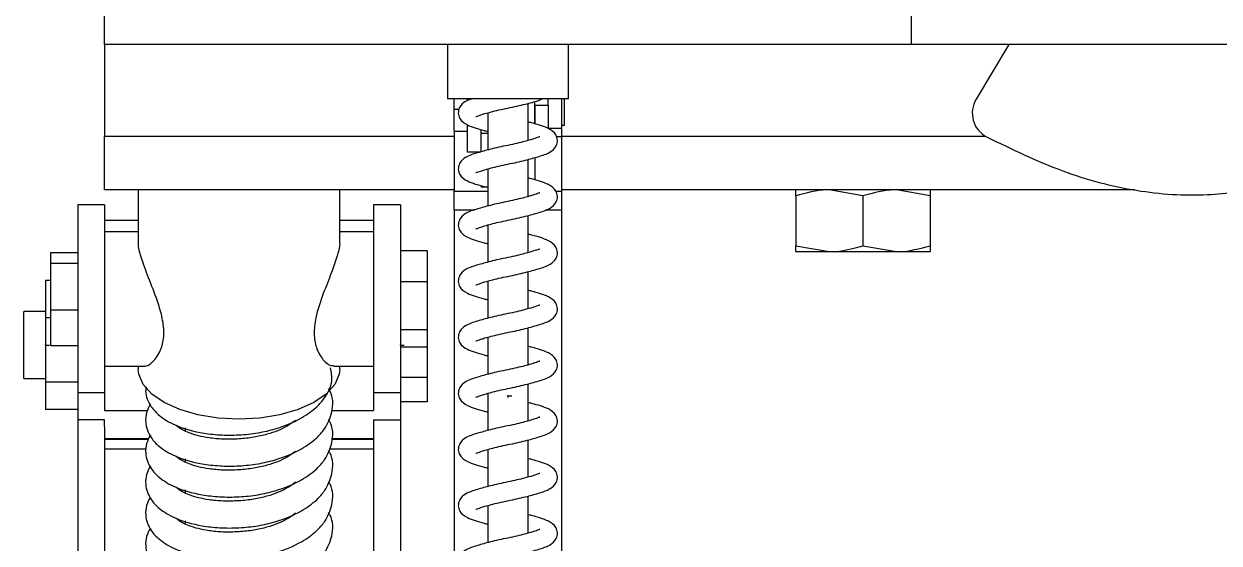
# Model space of a CAD drawing. Header units: millimetres. Extents: x 0 to 297, y 0 to 210.
# Drawn here: x 193.72 to 215.95, y 157.1 to 166.76 of the extents above; entities that cross this region are included whole.
import ezdxf

# ---------------------------------------------------------------- set-up
doc = ezdxf.new("R2010")
doc.units = ezdxf.units.MM
doc.header["$PDSIZE"] = -1

msp = doc.modelspace()

# ---------------------------------------------------------------- linework, layer by layer
at = {"color": 7, "linetype": 'Continuous', "lineweight": 25}
for p, q in [((195.22, 166.369), (195.22, 167.369)), ((210.22, 167.369), (210.22, 166.369)), ((210.22, 166.369), (195.22, 166.369)), ((195.22, 166.369), (195.22, 164.668)), ((201.595, 166.369), (201.595, 165.369)), ((203.845, 165.369), (203.845, 166.369)), ((220.22, 166.369), (210.22, 166.369)), ((212.039, 166.369), (211.429, 165.354)), ((201.595, 165.369), (202.72, 165.369)), ((201.72, 165.172), (201.72, 165.369)), ((201.97, 165.328), (201.97, 165.369)), ((202.72, 165.369), (203.845, 165.369)), ((203.47, 165.244), (203.47, 165.369)), ((203.72, 165.369), (203.72, 164.81)), ((203.77, 165.337), (203.77, 165.369)), ((201.72, 165.172), (201.815, 165.172)), ((201.72, 164.758), (201.72, 165.172)), ((203.095, 164.586), (203.095, 165.277)), ((203.22, 165.244), (203.22, 165.311)), ((203.22, 165.244), (203.47, 165.244)), ((203.22, 164.894), (203.22, 165.244)), ((203.22, 165.244), (203.22, 164.893)), ((203.47, 165.244), (203.47, 164.803)), ((203.77, 164.869), (203.77, 165.337)), ((202.345, 165.101), (202.345, 164.409)), ((201.72, 164.758), (201.97, 164.758)), ((201.72, 164.758), (201.72, 163.643)), ((201.97, 164.369), (201.97, 164.87)), ((202.22, 164.784), (202.22, 164.715)), ((202.22, 164.78), (202.22, 164.715)), ((202.22, 164.715), (202.22, 164.375)), ((202.345, 164.715), (202.22, 164.715)), ((203.72, 164.81), (203.47, 164.81)), ((203.72, 164.869), (203.77, 164.869)), ((203.72, 164.81), (203.72, 164.657)), ((195.22, 163.668), (195.22, 164.668)), ((195.22, 164.668), (201.72, 164.668)), ((203.72, 164.657), (203.622, 164.657)), ((203.72, 164.668), (211.6, 164.668)), ((203.72, 164.657), (203.72, 163.643)), ((202.22, 164.369), (201.97, 164.369)), ((203.22, 164.268), (203.22, 163.854)), ((202.345, 164.057), (202.345, 163.366)), ((203.095, 163.542), (203.095, 164.233)), ((201.72, 163.668), (195.22, 163.668)), ((195.845, 163.668), (195.845, 162.708)), ((199.595, 162.708), (199.595, 163.668)), ((201.72, 163.643), (202.345, 163.643)), ((201.72, 163.293), (201.72, 163.643)), ((202.345, 163.719), (202.22, 163.719)), ((203.613, 163.643), (203.72, 163.643)), ((214.38, 163.668), (203.72, 163.668)), ((203.72, 163.643), (203.72, 163.293)), ((209.323, 163.556), (208.698, 163.668)), ((210.573, 163.556), (209.948, 163.668)), ((195.22, 163.387), (194.72, 163.387)), ((194.72, 163.387), (194.72, 159.89)), ((195.22, 163.387), (195.22, 159.89)), ((200.72, 163.387), (200.22, 163.387)), ((200.22, 163.387), (200.22, 159.89)), ((200.72, 163.387), (200.72, 159.89)), ((208.073, 163.556), (208.073, 162.629)), ((209.323, 163.556), (209.323, 162.629)), ((210.573, 163.556), (210.573, 162.629)), ((202.103, 163.293), (201.72, 163.293)), ((201.72, 163.293), (201.72, 155.692)), ((203.095, 162.498), (203.095, 163.19)), ((203.72, 163.293), (203.414, 163.293)), ((203.72, 163.293), (203.72, 155.975)), ((195.22, 163.101), (195.845, 163.101)), ((199.595, 163.101), (200.22, 163.101)), ((202.345, 163.013), (202.345, 162.322)), ((195.845, 162.887), (195.22, 162.887)), ((200.22, 162.887), (199.595, 162.887)), ((194.22, 162.503), (194.72, 162.503)), ((194.22, 162.303), (194.22, 162.503)), ((201.22, 162.532), (200.72, 162.532)), ((201.22, 162.532), (201.22, 161.957)), ((208.073, 162.629), (208.698, 162.518)), ((208.073, 162.518), (208.698, 162.518)), ((208.698, 162.518), (209.948, 162.518)), ((209.323, 162.629), (209.948, 162.518)), ((209.948, 162.518), (210.573, 162.518)), ((194.22, 161.437), (194.22, 162.303)), ((194.22, 162.303), (194.72, 162.303)), ((203.095, 161.455), (203.095, 162.146)), ((194.22, 161.981), (194.12, 161.981)), ((194.12, 161.981), (194.12, 161.288)), ((201.22, 161.957), (200.72, 161.957)), ((201.22, 161.957), (201.22, 161.062)), ((202.345, 161.97), (202.345, 161.278)), ((194.12, 161.406), (193.72, 161.406)), ((193.72, 160.156), (193.72, 161.406)), ((194.22, 161.437), (194.72, 161.437)), ((194.22, 160.77), (194.22, 161.437)), ((194.22, 161.288), (194.12, 161.288)), ((194.12, 161.288), (194.12, 160.088)), ((201.22, 161.062), (200.72, 161.062)), ((201.22, 161.062), (201.22, 160.741)), ((202.345, 160.926), (202.345, 160.235)), ((203.095, 160.411), (203.095, 161.102)), ((194.22, 160.77), (194.72, 160.77)), ((201.22, 160.741), (200.72, 160.741)), ((201.22, 160.741), (201.22, 160.177)), ((195.22, 160.387), (195.955, 160.387)), ((195.845, 160.387), (195.845, 160.338)), ((199.478, 160.387), (200.22, 160.387)), ((199.595, 160.338), (199.595, 160.387)), ((193.72, 160.156), (194.12, 160.156)), ((194.72, 160.088), (194.12, 160.088)), ((194.12, 160.088), (194.12, 159.581)), ((201.22, 160.177), (200.72, 160.177)), ((201.22, 160.177), (201.22, 159.725)), ((203.095, 159.367), (203.095, 160.059)), ((195.22, 159.89), (194.72, 159.89)), ((194.72, 159.89), (194.72, 159.388)), ((195.22, 159.89), (195.22, 159.564)), ((200.72, 159.89), (200.22, 159.89)), ((200.22, 159.89), (200.22, 159.564)), ((200.72, 159.89), (200.72, 159.388)), ((202.345, 159.882), (202.345, 159.191)), ((201.22, 159.725), (200.72, 159.725)), ((194.72, 159.581), (194.12, 159.581)), ((195.22, 159.388), (194.72, 159.388)), ((194.72, 159.388), (194.72, 153.288)), ((195.22, 159.564), (196.019, 159.564)), ((195.22, 159.267), (195.22, 159.388)), ((199.442, 159.564), (200.22, 159.564)), ((200.22, 159.388), (200.72, 159.388)), ((200.22, 159.388), (200.22, 159.267)), ((200.72, 159.388), (200.72, 153.288)), ((195.22, 159.267), (195.22, 153.984)), ((196.72, 159.239), (196.72, 159.184)), ((200.22, 159.267), (200.22, 153.984)), ((196.04, 159.034), (195.22, 159.034)), ((195.22, 159.031), (196.039, 159.031)), ((200.22, 159.034), (199.438, 159.034)), ((199.438, 159.031), (200.22, 159.031)), ((203.095, 158.324), (203.095, 159.015)), ((195.22, 158.851), (195.992, 158.851)), ((199.397, 158.851), (200.22, 158.851)), ((202.345, 158.839), (202.345, 158.147)), ((196.72, 158.663), (196.72, 158.608)), ((196.72, 158.087), (196.72, 158.032)), ((203.095, 157.28), (203.095, 157.971)), ((202.345, 157.795), (202.345, 157.104)), ((196.72, 157.511), (196.72, 157.456))]:
    msp.add_line(p, q, dxfattribs=at)
at = {"color": 7, "linetype": 'Continuous'}
for p, q in [((194.12, 160.781), (194.12, 160.765)), ((194.12, 160.781), (194.194, 160.781)), ((200.72, 160.781), (200.72, 160.765)), ((200.72, 160.781), (200.794, 160.781)), ((202.72, 159.833), (202.72, 159.804)), ((202.72, 159.833), (202.794, 159.833))]:
    msp.add_line(p, q, dxfattribs=at)
at = {"color": 7, "linetype": 'Continuous', "lineweight": 25, "flags": 128}
msp.add_lwpolyline([(199.595, 160.338), (199.584, 160.24), (199.503, 160.048), (199.343, 159.869), (199.113, 159.71), (198.822, 159.579), (198.482, 159.481), (198.109, 159.421), (197.72, 159.4), (197.33, 159.421), (196.957, 159.481), (196.618, 159.579), (196.326, 159.71), (196.096, 159.869), (195.936, 160.048), (195.855, 160.24), (195.845, 160.338)], dxfattribs=at)
at = {"color": 7, "linetype": 'Continuous', "lineweight": 25}
msp.add_arc((211.857, 165.096), 0.5, 148.9664, 241.9423, dxfattribs=at)
for points, knots in [([(211.622, 164.655), (212.087, 164.428), (212.979, 163.992), (214.372, 163.621), (215.647, 163.533), (216.791, 163.705), (217.806, 164.087), (218.762, 164.696), (219.564, 165.482), (220.051, 166.063), (220.234, 166.366), (220.236, 166.369)], [0, 0, 0, 0, 0.158464, 0.303687, 0.438884, 0.54712, 0.655748, 0.769119, 0.891623, 0.998964, 1, 1, 1, 1]), ([(202.073, 165.369), (202.025, 165.353), (201.923, 165.32), (201.82, 165.23), (201.788, 165.092), (201.831, 164.965), (201.946, 164.877), (202.11, 164.821), (202.233, 164.783), (202.322, 164.761), (202.345, 164.755)], [0, 0, 0, 0, 0.1401478, 0.2962566, 0.3934665, 0.4931795, 0.6766581, 0.8167824, 0.9529103, 1, 1, 1, 1]), ([(202.126, 165.031), (202.128, 165.031), (202.134, 165.033), (202.199, 165.057), (202.296, 165.088), (202.409, 165.119), (202.553, 165.155), (202.719, 165.19), (202.888, 165.225), (203.082, 165.272), (203.264, 165.318), (203.352, 165.355), (203.384, 165.369)], [0, 0, 0, 0, 0.0577212, 0.169285, 0.2434477, 0.3297266, 0.4265991, 0.5311547, 0.6347839, 0.7333143, 0.9031401, 1, 1, 1, 1]), ([(202.126, 163.987), (202.128, 163.988), (202.134, 163.989), (202.199, 164.014), (202.296, 164.044), (202.409, 164.076), (202.553, 164.112), (202.719, 164.146), (202.887, 164.182), (203.083, 164.228), (203.314, 164.293), (203.489, 164.349), (203.619, 164.457), (203.651, 164.595), (203.608, 164.722), (203.493, 164.81), (203.329, 164.866), (203.206, 164.904), (203.117, 164.926), (203.095, 164.931)], [0, 0, 0, 0, 0.0299688, 0.0878926, 0.1263978, 0.1711937, 0.2214898, 0.275775, 0.3295791, 0.3807361, 0.4689094, 0.5790633, 0.6554856, 0.7030743, 0.7518884, 0.8417094, 0.9103067, 0.9769475, 1, 1, 1, 1]), ([(202.72, 164.496), (202.663, 164.485), (202.552, 164.461), (202.356, 164.415), (202.125, 164.35), (201.95, 164.294), (201.82, 164.186), (201.788, 164.048), (201.831, 163.921), (201.946, 163.833), (202.111, 163.777), (202.224, 163.741), (202.303, 163.722), (202.315, 163.719)], [0, 0, 0, 0, 0.075335, 0.146963, 0.27042, 0.424654, 0.531658, 0.59829, 0.666637, 0.792402, 0.888449, 0.981757, 1, 1, 1, 1]), ([(203.314, 164.656), (203.311, 164.655), (203.305, 164.654), (203.24, 164.629), (203.143, 164.599), (203.03, 164.567), (202.886, 164.531), (202.776, 164.508), (202.72, 164.496)], [0, 0, 0, 0, 0.1086711, 0.3187112, 0.4583367, 0.6207733, 0.8031541, 1, 1, 1, 1]), ([(202.126, 162.944), (202.128, 162.944), (202.134, 162.945), (202.199, 162.97), (202.296, 163), (202.409, 163.032), (202.553, 163.068), (202.719, 163.103), (202.887, 163.138), (203.083, 163.184), (203.314, 163.249), (203.489, 163.305), (203.619, 163.413), (203.651, 163.551), (203.608, 163.678), (203.493, 163.766), (203.329, 163.822), (203.206, 163.86), (203.117, 163.882), (203.095, 163.888)], [0, 0, 0, 0, 0.029969, 0.087893, 0.126398, 0.171194, 0.22149, 0.275775, 0.329579, 0.380736, 0.468909, 0.579063, 0.655486, 0.703074, 0.751888, 0.841709, 0.910307, 0.976947, 1, 1, 1, 1]), ([(203.314, 163.612), (203.311, 163.612), (203.305, 163.61), (203.24, 163.586), (203.143, 163.555), (203.03, 163.523), (202.886, 163.488), (202.776, 163.465), (202.72, 163.453)], [0, 0, 0, 0, 0.1086711, 0.3187112, 0.4583367, 0.6207733, 0.8031541, 1, 1, 1, 1]), ([(208.698, 163.668), (208.683, 163.668), (208.472, 163.666), (208.265, 163.609), (208.073, 163.556)], [0, 0, 0, 0, 0.070139, 1, 1, 1, 1]), ([(208.073, 163.556), (208.073, 163.6), (208.073, 163.66), (208.073, 163.666), (208.073, 163.668)], [0, 0, 0, 0, 0.731366, 1, 1, 1, 1]), ([(209.948, 163.668), (209.933, 163.668), (209.722, 163.666), (209.515, 163.609), (209.323, 163.556)], [0, 0, 0, 0, 0.070139, 1, 1, 1, 1]), ([(210.573, 163.668), (210.573, 163.666), (210.573, 163.66), (210.573, 163.6), (210.573, 163.556)], [0, 0, 0, 0, 0.268634, 1, 1, 1, 1]), ([(202.72, 163.453), (202.663, 163.441), (202.552, 163.418), (202.356, 163.371), (202.125, 163.306), (201.95, 163.251), (201.82, 163.142), (201.788, 163.004), (201.831, 162.877), (201.946, 162.789), (202.11, 162.733), (202.233, 162.695), (202.322, 162.674), (202.345, 162.668)], [0, 0, 0, 0, 0.074292, 0.144929, 0.266677, 0.418776, 0.524299, 0.590009, 0.657411, 0.781435, 0.876153, 0.968169, 1, 1, 1, 1]), ([(195.955, 160.394), (195.961, 160.392), (196, 160.376), (196.122, 160.459), (196.262, 160.644), (196.334, 160.929), (196.312, 161.232), (196.212, 161.59), (196.055, 161.986), (195.914, 162.358), (195.844, 162.609), (195.851, 162.685), (195.853, 162.708)], [0, 0, 0, 0, 0.0195738, 0.1389706, 0.2769447, 0.3763546, 0.4761299, 0.5703928, 0.7080106, 0.8466501, 0.9557507, 1, 1, 1, 1]), ([(199.586, 162.708), (199.589, 162.693), (199.6, 162.631), (199.544, 162.423), (199.435, 162.112), (199.278, 161.724), (199.144, 161.331), (199.104, 160.983), (199.154, 160.704), (199.277, 160.5), (199.411, 160.384), (199.463, 160.402), (199.478, 160.407)], [0, 0, 0, 0, 0.0321732, 0.1367174, 0.2448659, 0.369207, 0.509996, 0.6054718, 0.7010206, 0.8226131, 0.9466029, 1, 1, 1, 1]), ([(202.126, 161.9), (202.128, 161.9), (202.134, 161.902), (202.199, 161.926), (202.296, 161.957), (202.409, 161.988), (202.553, 162.024), (202.719, 162.059), (202.887, 162.094), (203.083, 162.141), (203.314, 162.206), (203.489, 162.261), (203.619, 162.369), (203.651, 162.508), (203.608, 162.634), (203.493, 162.722), (203.329, 162.779), (203.206, 162.817), (203.117, 162.838), (203.095, 162.844)], [0, 0, 0, 0, 0.029969, 0.087893, 0.126398, 0.171194, 0.22149, 0.275775, 0.329579, 0.380736, 0.468909, 0.579063, 0.655486, 0.703074, 0.751888, 0.841709, 0.910307, 0.976947, 1, 1, 1, 1]), ([(203.314, 162.568), (203.311, 162.568), (203.305, 162.567), (203.24, 162.542), (203.143, 162.511), (203.03, 162.48), (202.886, 162.444), (202.776, 162.421), (202.72, 162.409)], [0, 0, 0, 0, 0.108671, 0.318711, 0.458337, 0.620773, 0.803154, 1, 1, 1, 1]), ([(208.073, 162.518), (208.073, 162.519), (208.073, 162.526), (208.073, 162.586), (208.073, 162.629)], [0, 0, 0, 0, 0.268634, 1, 1, 1, 1]), ([(208.698, 162.518), (208.713, 162.518), (208.924, 162.519), (209.13, 162.576), (209.323, 162.629)], [0, 0, 0, 0, 0.070139, 1, 1, 1, 1]), ([(209.948, 162.518), (209.963, 162.518), (210.174, 162.519), (210.38, 162.576), (210.573, 162.629)], [0, 0, 0, 0, 0.070139, 1, 1, 1, 1]), ([(210.573, 162.629), (210.573, 162.586), (210.573, 162.526), (210.573, 162.519), (210.573, 162.518)], [0, 0, 0, 0, 0.731366, 1, 1, 1, 1]), ([(202.72, 162.409), (202.663, 162.397), (202.552, 162.374), (202.356, 162.327), (202.125, 162.262), (201.95, 162.207), (201.82, 162.099), (201.788, 161.961), (201.831, 161.834), (201.946, 161.746), (202.11, 161.69), (202.233, 161.652), (202.322, 161.63), (202.345, 161.624)], [0, 0, 0, 0, 0.074292, 0.144929, 0.266677, 0.418776, 0.524299, 0.590009, 0.657411, 0.781435, 0.876153, 0.968169, 1, 1, 1, 1]), ([(202.126, 160.856), (202.128, 160.857), (202.134, 160.858), (202.199, 160.883), (202.296, 160.913), (202.409, 160.945), (202.553, 160.98), (202.719, 161.015), (202.887, 161.05), (203.083, 161.097), (203.314, 161.162), (203.489, 161.218), (203.619, 161.326), (203.651, 161.464), (203.608, 161.591), (203.493, 161.679), (203.329, 161.735), (203.206, 161.773), (203.117, 161.795), (203.095, 161.8)], [0, 0, 0, 0, 0.029969, 0.087893, 0.126398, 0.171194, 0.22149, 0.275775, 0.329579, 0.380736, 0.468909, 0.579063, 0.655486, 0.703074, 0.751888, 0.841709, 0.910307, 0.976947, 1, 1, 1, 1]), ([(203.314, 161.525), (203.311, 161.524), (203.305, 161.523), (203.24, 161.498), (203.143, 161.468), (203.03, 161.436), (202.886, 161.4), (202.776, 161.377), (202.72, 161.365)], [0, 0, 0, 0, 0.108671, 0.318711, 0.458337, 0.620773, 0.803154, 1, 1, 1, 1]), ([(202.72, 161.365), (202.663, 161.353), (202.552, 161.33), (202.356, 161.284), (202.125, 161.219), (201.95, 161.163), (201.82, 161.055), (201.788, 160.917), (201.831, 160.79), (201.946, 160.702), (202.11, 160.646), (202.233, 160.608), (202.322, 160.586), (202.345, 160.581)], [0, 0, 0, 0, 0.074292, 0.144929, 0.266677, 0.418776, 0.524299, 0.590009, 0.657411, 0.781435, 0.876153, 0.968169, 1, 1, 1, 1]), ([(202.126, 159.812), (202.128, 159.813), (202.134, 159.814), (202.199, 159.839), (202.296, 159.869), (202.409, 159.901), (202.553, 159.937), (202.719, 159.972), (202.887, 160.007), (203.083, 160.053), (203.314, 160.118), (203.489, 160.174), (203.619, 160.282), (203.651, 160.42), (203.608, 160.547), (203.493, 160.635), (203.329, 160.691), (203.206, 160.729), (203.117, 160.751), (203.095, 160.757)], [0, 0, 0, 0, 0.029969, 0.087893, 0.126398, 0.171194, 0.22149, 0.275775, 0.329579, 0.380736, 0.468909, 0.579063, 0.655486, 0.703074, 0.751888, 0.841709, 0.910307, 0.976947, 1, 1, 1, 1]), ([(203.314, 160.481), (203.311, 160.48), (203.305, 160.479), (203.24, 160.455), (203.143, 160.424), (203.03, 160.392), (202.886, 160.357), (202.776, 160.334), (202.72, 160.322)], [0, 0, 0, 0, 0.108671, 0.318711, 0.458337, 0.620773, 0.803154, 1, 1, 1, 1]), ([(195.992, 160.001), (195.988, 159.975), (195.97, 159.846), (196.062, 159.647), (196.247, 159.448), (196.547, 159.266), (196.947, 159.151), (197.364, 159.104), (197.718, 159.103), (198.069, 159.141), (198.476, 159.235), (198.862, 159.396), (199.149, 159.603), (199.344, 159.827), (199.472, 160.083), (199.438, 160.276), (199.424, 160.358)], [0, 0, 0, 0, 0.0216699, 0.1076912, 0.1692241, 0.2525579, 0.3612108, 0.4235293, 0.488902, 0.553489, 0.6145615, 0.719522, 0.7977274, 0.8509492, 0.9368382, 1, 1, 1, 1]), ([(202.72, 160.322), (202.663, 160.31), (202.552, 160.287), (202.356, 160.24), (202.125, 160.175), (201.95, 160.119), (201.82, 160.011), (201.788, 159.873), (201.831, 159.746), (201.946, 159.658), (202.11, 159.602), (202.233, 159.564), (202.322, 159.542), (202.345, 159.537)], [0, 0, 0, 0, 0.074292, 0.144929, 0.266677, 0.418776, 0.524299, 0.590009, 0.657411, 0.781435, 0.876153, 0.968169, 1, 1, 1, 1]), ([(196.071, 159.681), (196.045, 159.63), (195.99, 159.526), (195.97, 159.301), (196.058, 159.072), (196.248, 158.871), (196.547, 158.69), (196.947, 158.575), (197.364, 158.528), (197.718, 158.527), (198.069, 158.565), (198.476, 158.659), (198.862, 158.82), (199.148, 159.027), (199.347, 159.252), (199.469, 159.547), (199.478, 159.824), (199.393, 159.952), (199.382, 159.969)], [0, 0, 0, 0, 0.041712, 0.085776, 0.162285, 0.217013, 0.291132, 0.38777, 0.443197, 0.50134, 0.558785, 0.613104, 0.706458, 0.776015, 0.823351, 0.899743, 0.987343, 1, 1, 1, 1]), ([(202.126, 158.769), (202.128, 158.769), (202.134, 158.77), (202.199, 158.795), (202.296, 158.826), (202.409, 158.857), (202.553, 158.893), (202.719, 158.928), (202.887, 158.963), (203.083, 159.01), (203.314, 159.075), (203.489, 159.13), (203.619, 159.238), (203.651, 159.376), (203.608, 159.503), (203.493, 159.591), (203.329, 159.647), (203.206, 159.685), (203.117, 159.707), (203.095, 159.713)], [0, 0, 0, 0, 0.0299688, 0.0878926, 0.1263978, 0.1711937, 0.2214898, 0.275775, 0.3295791, 0.3807361, 0.4689094, 0.5790633, 0.6554856, 0.7030743, 0.7518884, 0.8417094, 0.9103067, 0.9769475, 1, 1, 1, 1]), ([(196.071, 159.105), (196.045, 159.054), (195.99, 158.95), (195.97, 158.725), (196.058, 158.496), (196.248, 158.295), (196.547, 158.114), (196.947, 157.999), (197.364, 157.952), (197.718, 157.951), (198.069, 157.989), (198.476, 158.083), (198.862, 158.244), (199.148, 158.451), (199.347, 158.676), (199.469, 158.971), (199.478, 159.248), (199.393, 159.376), (199.382, 159.393)], [0, 0, 0, 0, 0.041712, 0.085776, 0.162285, 0.217013, 0.291132, 0.38777, 0.443197, 0.50134, 0.558785, 0.613104, 0.706458, 0.776015, 0.823351, 0.899743, 0.987343, 1, 1, 1, 1]), ([(198.768, 159.379), (198.718, 159.341), (198.585, 159.24), (198.302, 159.131), (197.992, 159.059), (197.812, 159.042), (197.72, 159.034)], [0, 0, 0, 0, 0.218208, 0.574591, 0.780954, 1, 1, 1, 1]), ([(203.314, 159.437), (203.311, 159.437), (203.305, 159.436), (203.24, 159.411), (203.143, 159.38), (203.03, 159.349), (202.886, 159.313), (202.776, 159.29), (202.72, 159.278)], [0, 0, 0, 0, 0.108671, 0.318711, 0.458337, 0.620773, 0.803154, 1, 1, 1, 1]), ([(197.72, 159.034), (197.62, 159.031), (197.428, 159.024), (197.099, 159.056), (196.805, 159.129), (196.614, 159.228), (196.565, 159.274), (196.551, 159.288)], [0, 0, 0, 0, 0.194252, 0.375753, 0.682274, 0.906311, 1, 1, 1, 1]), ([(202.72, 159.278), (202.663, 159.266), (202.552, 159.243), (202.356, 159.196), (202.125, 159.131), (201.95, 159.076), (201.82, 158.968), (201.788, 158.83), (201.831, 158.703), (201.946, 158.615), (202.11, 158.559), (202.233, 158.521), (202.322, 158.499), (202.345, 158.493)], [0, 0, 0, 0, 0.074292, 0.144929, 0.266677, 0.418776, 0.524299, 0.590009, 0.657411, 0.781435, 0.876153, 0.968169, 1, 1, 1, 1]), ([(196.071, 158.529), (196.045, 158.478), (195.99, 158.374), (195.97, 158.149), (196.058, 157.92), (196.248, 157.719), (196.547, 157.538), (196.947, 157.423), (197.364, 157.376), (197.718, 157.375), (198.069, 157.413), (198.476, 157.507), (198.862, 157.668), (199.148, 157.875), (199.347, 158.1), (199.469, 158.395), (199.478, 158.672), (199.393, 158.801), (199.382, 158.817)], [0, 0, 0, 0, 0.041712, 0.085776, 0.162285, 0.217013, 0.291132, 0.38777, 0.443197, 0.50134, 0.558785, 0.613104, 0.706458, 0.776015, 0.823351, 0.899743, 0.987343, 1, 1, 1, 1]), ([(197.72, 158.458), (197.62, 158.455), (197.428, 158.448), (197.099, 158.48), (196.805, 158.553), (196.614, 158.652), (196.565, 158.698), (196.551, 158.712)], [0, 0, 0, 0, 0.194252, 0.375753, 0.682274, 0.906311, 1, 1, 1, 1]), ([(198.768, 158.803), (198.718, 158.765), (198.585, 158.664), (198.302, 158.555), (197.992, 158.483), (197.812, 158.466), (197.72, 158.458)], [0, 0, 0, 0, 0.218208, 0.574591, 0.780954, 1, 1, 1, 1]), ([(202.126, 157.725), (202.128, 157.726), (202.134, 157.727), (202.199, 157.751), (202.296, 157.782), (202.409, 157.814), (202.553, 157.849), (202.719, 157.884), (202.887, 157.919), (203.083, 157.966), (203.314, 158.031), (203.489, 158.087), (203.619, 158.195), (203.651, 158.333), (203.608, 158.46), (203.493, 158.548), (203.329, 158.604), (203.206, 158.642), (203.117, 158.664), (203.095, 158.669)], [0, 0, 0, 0, 0.029969, 0.087893, 0.126398, 0.171194, 0.22149, 0.275775, 0.329579, 0.380736, 0.468909, 0.579063, 0.655486, 0.703074, 0.751888, 0.841709, 0.910307, 0.976947, 1, 1, 1, 1]), ([(203.314, 158.394), (203.311, 158.393), (203.305, 158.392), (203.24, 158.367), (203.143, 158.337), (203.03, 158.305), (202.886, 158.269), (202.776, 158.246), (202.72, 158.234)], [0, 0, 0, 0, 0.108671, 0.318711, 0.458337, 0.620773, 0.803154, 1, 1, 1, 1]), ([(196.071, 157.953), (196.045, 157.902), (195.99, 157.798), (195.97, 157.573), (196.058, 157.344), (196.248, 157.144), (196.547, 156.962), (196.947, 156.847), (197.364, 156.8), (197.718, 156.799), (198.069, 156.837), (198.476, 156.931), (198.862, 157.092), (199.148, 157.299), (199.347, 157.524), (199.469, 157.819), (199.478, 158.096), (199.393, 158.225), (199.382, 158.241)], [0, 0, 0, 0, 0.041712, 0.085776, 0.162285, 0.217013, 0.291132, 0.38777, 0.443197, 0.50134, 0.558785, 0.613104, 0.706458, 0.776015, 0.823351, 0.899743, 0.987343, 1, 1, 1, 1]), ([(197.72, 157.882), (197.62, 157.879), (197.428, 157.872), (197.099, 157.904), (196.805, 157.977), (196.614, 158.076), (196.565, 158.122), (196.551, 158.136)], [0, 0, 0, 0, 0.194252, 0.375753, 0.682274, 0.906311, 1, 1, 1, 1]), ([(198.768, 158.227), (198.718, 158.189), (198.585, 158.088), (198.302, 157.979), (197.992, 157.907), (197.812, 157.89), (197.72, 157.882)], [0, 0, 0, 0, 0.218208, 0.574591, 0.780954, 1, 1, 1, 1]), ([(202.72, 158.234), (202.663, 158.222), (202.552, 158.199), (202.356, 158.153), (202.125, 158.088), (201.95, 158.032), (201.82, 157.924), (201.788, 157.786), (201.831, 157.659), (201.946, 157.571), (202.11, 157.515), (202.233, 157.477), (202.322, 157.455), (202.345, 157.449)], [0, 0, 0, 0, 0.074292, 0.144929, 0.266677, 0.418776, 0.524299, 0.590009, 0.657411, 0.781435, 0.876153, 0.968169, 1, 1, 1, 1]), ([(196.071, 157.377), (196.045, 157.326), (195.99, 157.222), (195.97, 156.997), (196.058, 156.768), (196.248, 156.568), (196.547, 156.386), (196.947, 156.271), (197.364, 156.224), (197.718, 156.223), (198.069, 156.261), (198.476, 156.355), (198.862, 156.516), (199.148, 156.723), (199.347, 156.948), (199.469, 157.243), (199.478, 157.52), (199.393, 157.649), (199.382, 157.665)], [0, 0, 0, 0, 0.041712, 0.085776, 0.1622848, 0.2170133, 0.2911318, 0.3877696, 0.4431968, 0.5013404, 0.5587852, 0.6131042, 0.7064578, 0.7760151, 0.8233514, 0.8997426, 0.9873431, 1, 1, 1, 1]), ([(198.768, 157.651), (198.718, 157.613), (198.585, 157.512), (198.302, 157.403), (197.992, 157.331), (197.812, 157.314), (197.72, 157.306)], [0, 0, 0, 0, 0.218208, 0.574591, 0.780954, 1, 1, 1, 1]), ([(202.126, 156.681), (202.128, 156.682), (202.134, 156.683), (202.199, 156.708), (202.296, 156.738), (202.409, 156.77), (202.553, 156.806), (202.719, 156.84), (202.887, 156.876), (203.083, 156.922), (203.314, 156.987), (203.489, 157.043), (203.619, 157.151), (203.651, 157.289), (203.608, 157.416), (203.493, 157.504), (203.329, 157.56), (203.206, 157.598), (203.117, 157.62), (203.095, 157.625)], [0, 0, 0, 0, 0.029969, 0.087893, 0.126398, 0.171194, 0.22149, 0.275775, 0.329579, 0.380736, 0.468909, 0.579063, 0.655486, 0.703074, 0.751888, 0.841709, 0.910307, 0.976947, 1, 1, 1, 1]), ([(197.72, 157.306), (197.62, 157.303), (197.428, 157.296), (197.099, 157.328), (196.805, 157.401), (196.614, 157.5), (196.565, 157.546), (196.551, 157.56)], [0, 0, 0, 0, 0.194252, 0.375753, 0.682274, 0.906311, 1, 1, 1, 1]), ([(202.72, 157.191), (202.663, 157.179), (202.552, 157.156), (202.356, 157.109), (202.125, 157.044), (201.95, 156.988), (201.82, 156.88), (201.788, 156.742), (201.831, 156.615), (201.946, 156.527), (202.11, 156.471), (202.233, 156.433), (202.322, 156.411), (202.345, 156.406)], [0, 0, 0, 0, 0.074292, 0.144929, 0.266677, 0.418776, 0.524299, 0.590009, 0.657411, 0.781435, 0.876153, 0.968169, 1, 1, 1, 1]), ([(203.314, 157.35), (203.311, 157.349), (203.305, 157.348), (203.24, 157.323), (203.143, 157.293), (203.03, 157.261), (202.886, 157.226), (202.776, 157.203), (202.72, 157.191)], [0, 0, 0, 0, 0.108671, 0.318711, 0.458337, 0.620773, 0.803154, 1, 1, 1, 1])]:
    msp.add_open_spline(points, degree=3, knots=knots, dxfattribs=at)
at = {"color": 7, "linetype": 'Continuous'}
for p in [(194.12, 160.781), (200.72, 160.781), (202.72, 159.833)]:
    msp.add_point(p, dxfattribs=at)

doc.saveas('drawing.dxf')
